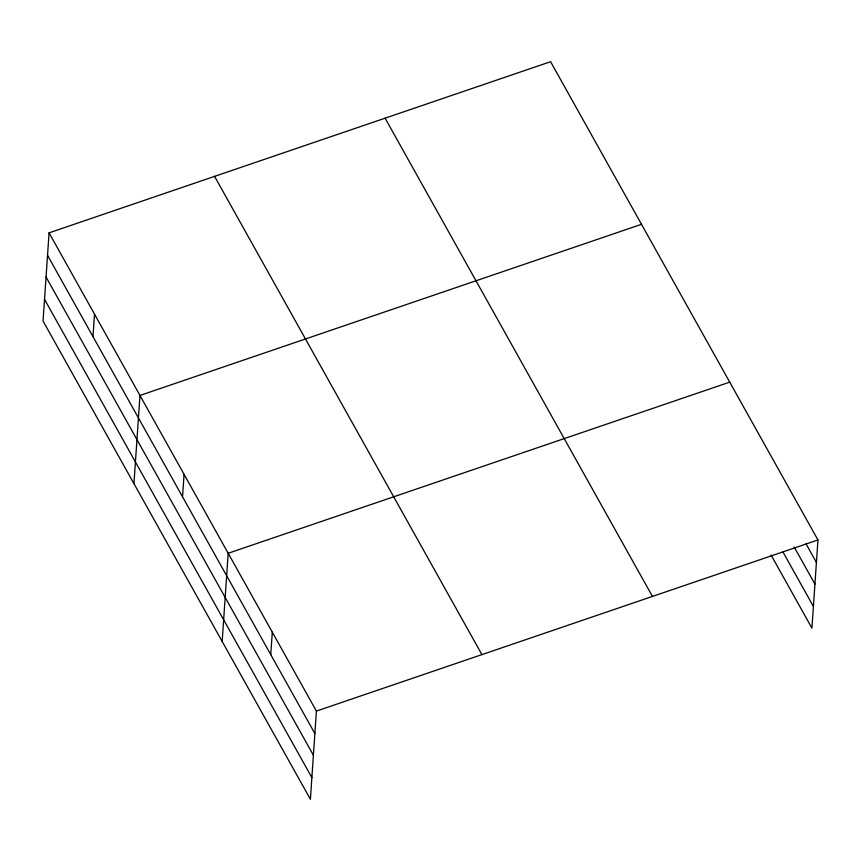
<?xml version="1.0" encoding="UTF-8"?>
<svg xmlns="http://www.w3.org/2000/svg" width="861" height="861" viewBox="0 0 861 861"><rect width="100%" height="100%" fill="white"/><g stroke="black" fill="none" stroke-linecap="round" stroke-linejoin="round"><path stroke-width="1.29" d="M49.066 232.847L43.05 321.045L310.401 799.299L316.407 711.089L49.066 232.847L550.599 61.701L817.95 539.955L811.934 628.153L771.069 555.044M92.977 336.619L94.516 314.147M133.95 483.656L139.966 395.447L641.499 224.312M182.543 496.84L184.071 474.357M222.17 641.477L228.187 553.268L729.73 382.133M270.763 654.661L272.302 632.178M316.407 711.089L817.95 539.955M806.036 543.861L816.422 562.427M794.176 546.983L814.937 584.113M782.929 551.923L813.419 606.467M385.093 118.183L652.444 596.425M214.572 176.365L481.923 654.618M47.527 255.319L314.878 733.572M46.053 277.005L313.404 755.258M44.524 299.359L311.876 777.612"/></g></svg>
